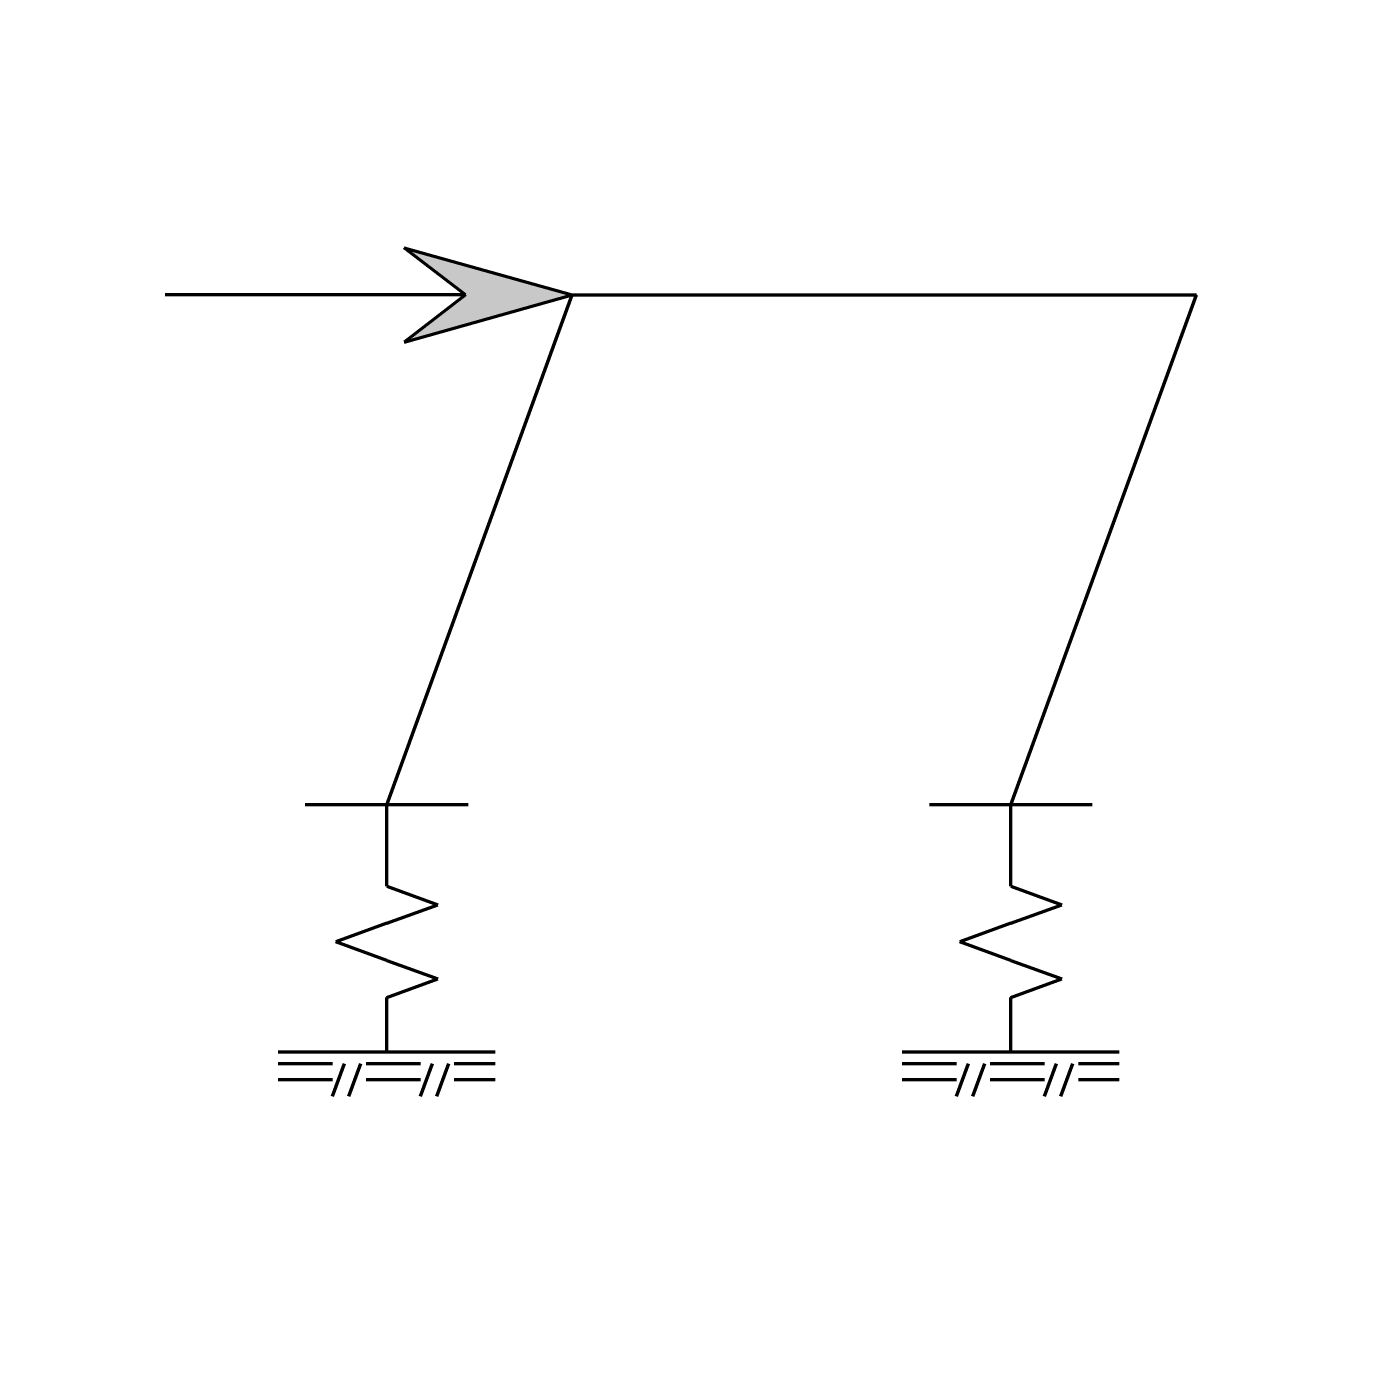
# Paper-space layout 'Layout1' of a CAD drawing. Header units: inches. Extents: x 0.019 to 0.161, y 0.082 to 0.223.
# The model-space entities are those that its viewports show. They can reach past a viewport. Long polylines and large blocks are cut down to what shows.
import ezdxf

# ---------------------------------------------------------------- set-up
doc = ezdxf.new("R2010")
doc.units = ezdxf.units.IN
doc.header["$MEASUREMENT"] = 0
for name, color, linetype, lineweight in [('Auxiliares', 1, 'Continuous', 80), ('Carga', 1, 'Continuous', 200), ('Piso', 22, 'Continuous', 80), ('Portico', 5, 'Continuous', 200), ('Resortes', 92, 'Continuous', 158)]:
    doc.layers.add(name, color=color, linetype=linetype, lineweight=lineweight)
doc.layers.get('0').off()

msp = doc.modelspace()

# ---------------------------------------------------------------- hatches: boundary and pattern name
at = {"layer": 'Carga'}
h = msp.add_hatch(color=256, dxfattribs=at)
h.dxf.hatch_style = 1
h.paths.add_polyline_path([(7.7342, 5.4867), (7.9607, 5.3128), (7.7342, 5.139), (8.354, 5.3128)])

# ---------------------------------------------------------------- linework, layer by layer
at = {"layer": 'Auxiliares'}
for p, q in [((7.67, 3.3335), (7.67, 3.4335)), ((9.97, 3.3335), (9.97, 3.4335))]:
    msp.add_line(p, q, dxfattribs=at)
at = {"layer": 'Carga'}
for p, q in [((7.9607, 5.3128), (7.7342, 5.4867)), ((7.7342, 5.4867), (8.354, 5.3128)), ((7.9607, 5.3128), (6.854, 5.3128)), ((7.9607, 5.3128), (7.7342, 5.139)), ((7.7342, 5.139), (8.354, 5.3128))]:
    msp.add_line(p, q, dxfattribs=at)
at = {"layer": 'Piso'}
for p, q in [((7.27, 2.523), (8.07, 2.523)), ((9.57, 2.523), (10.37, 2.523)), ((7.27, 2.4792), (7.47, 2.4792)), ((7.47, 2.3592), (7.5146, 2.4792)), ((7.53, 2.3592), (7.5746, 2.4792)), ((7.5946, 2.4792), (7.7946, 2.4792)), ((7.7946, 2.3592), (7.8391, 2.4792)), ((7.8546, 2.3592), (7.8991, 2.4792)), ((7.9191, 2.4792), (8.07, 2.4792)), ((9.57, 2.4792), (9.77, 2.4792)), ((9.77, 2.3592), (9.8146, 2.4792)), ((9.83, 2.3592), (9.8746, 2.4792)), ((9.8946, 2.4792), (10.0946, 2.4792)), ((10.0946, 2.3592), (10.1391, 2.4792)), ((10.1546, 2.3592), (10.1991, 2.4792)), ((10.2191, 2.4792), (10.37, 2.4792)), ((7.47, 2.4192), (7.27, 2.4192)), ((7.7946, 2.4192), (7.5946, 2.4192)), ((8.07, 2.4192), (7.9191, 2.4192)), ((9.77, 2.4192), (9.57, 2.4192)), ((10.0946, 2.4192), (9.8946, 2.4192)), ((10.37, 2.4192), (10.2191, 2.4192))]:
    msp.add_line(p, q, dxfattribs=at)
at = {"layer": 'Portico'}
for p, q in [((7.67, 3.4335), (8.354, 5.3128)), ((8.354, 5.3128), (10.654, 5.3128)), ((9.97, 3.4335), (10.654, 5.3128))]:
    msp.add_line(p, q, dxfattribs=at)
at = {"layer": 'Resortes'}
for p, q in [((7.67, 3.4335), (7.37, 3.4335)), ((7.97, 3.4335), (7.67, 3.4335)), ((9.97, 3.4335), (9.67, 3.4335)), ((10.27, 3.4335), (9.97, 3.4335)), ((7.67, 3.1335), (7.67, 3.3335)), ((9.97, 3.1335), (9.97, 3.3335)), ((7.67, 3.1335), (7.8579, 3.0651)), ((9.97, 3.1335), (10.1579, 3.0651)), ((7.67, 2.9966), (7.8579, 3.0651)), ((9.97, 2.9966), (10.1579, 3.0651)), ((7.67, 2.9966), (7.4821, 2.9282)), ((9.97, 2.9966), (9.7821, 2.9282)), ((7.67, 2.8598), (7.4821, 2.9282)), ((9.97, 2.8598), (9.7821, 2.9282)), ((7.67, 2.8598), (7.8579, 2.7914)), ((9.97, 2.8598), (10.1579, 2.7914)), ((7.67, 2.723), (7.8579, 2.7914)), ((9.97, 2.723), (10.1579, 2.7914)), ((7.67, 2.523), (7.67, 2.723)), ((9.97, 2.523), (9.97, 2.723))]:
    msp.add_line(p, q, dxfattribs=at)

psp = doc.layouts.get("Layout1")

# ---------------------------------------------------------------- viewports
at = {"layer": '0'}
psp.add_viewport(center=(0.0897, 0.1525), size=(0.14182, 0.1400597), view_center_point=(8.80632, 3.86945), view_height=4.8645274, dxfattribs=at)

doc.saveas('drawing.dxf')
